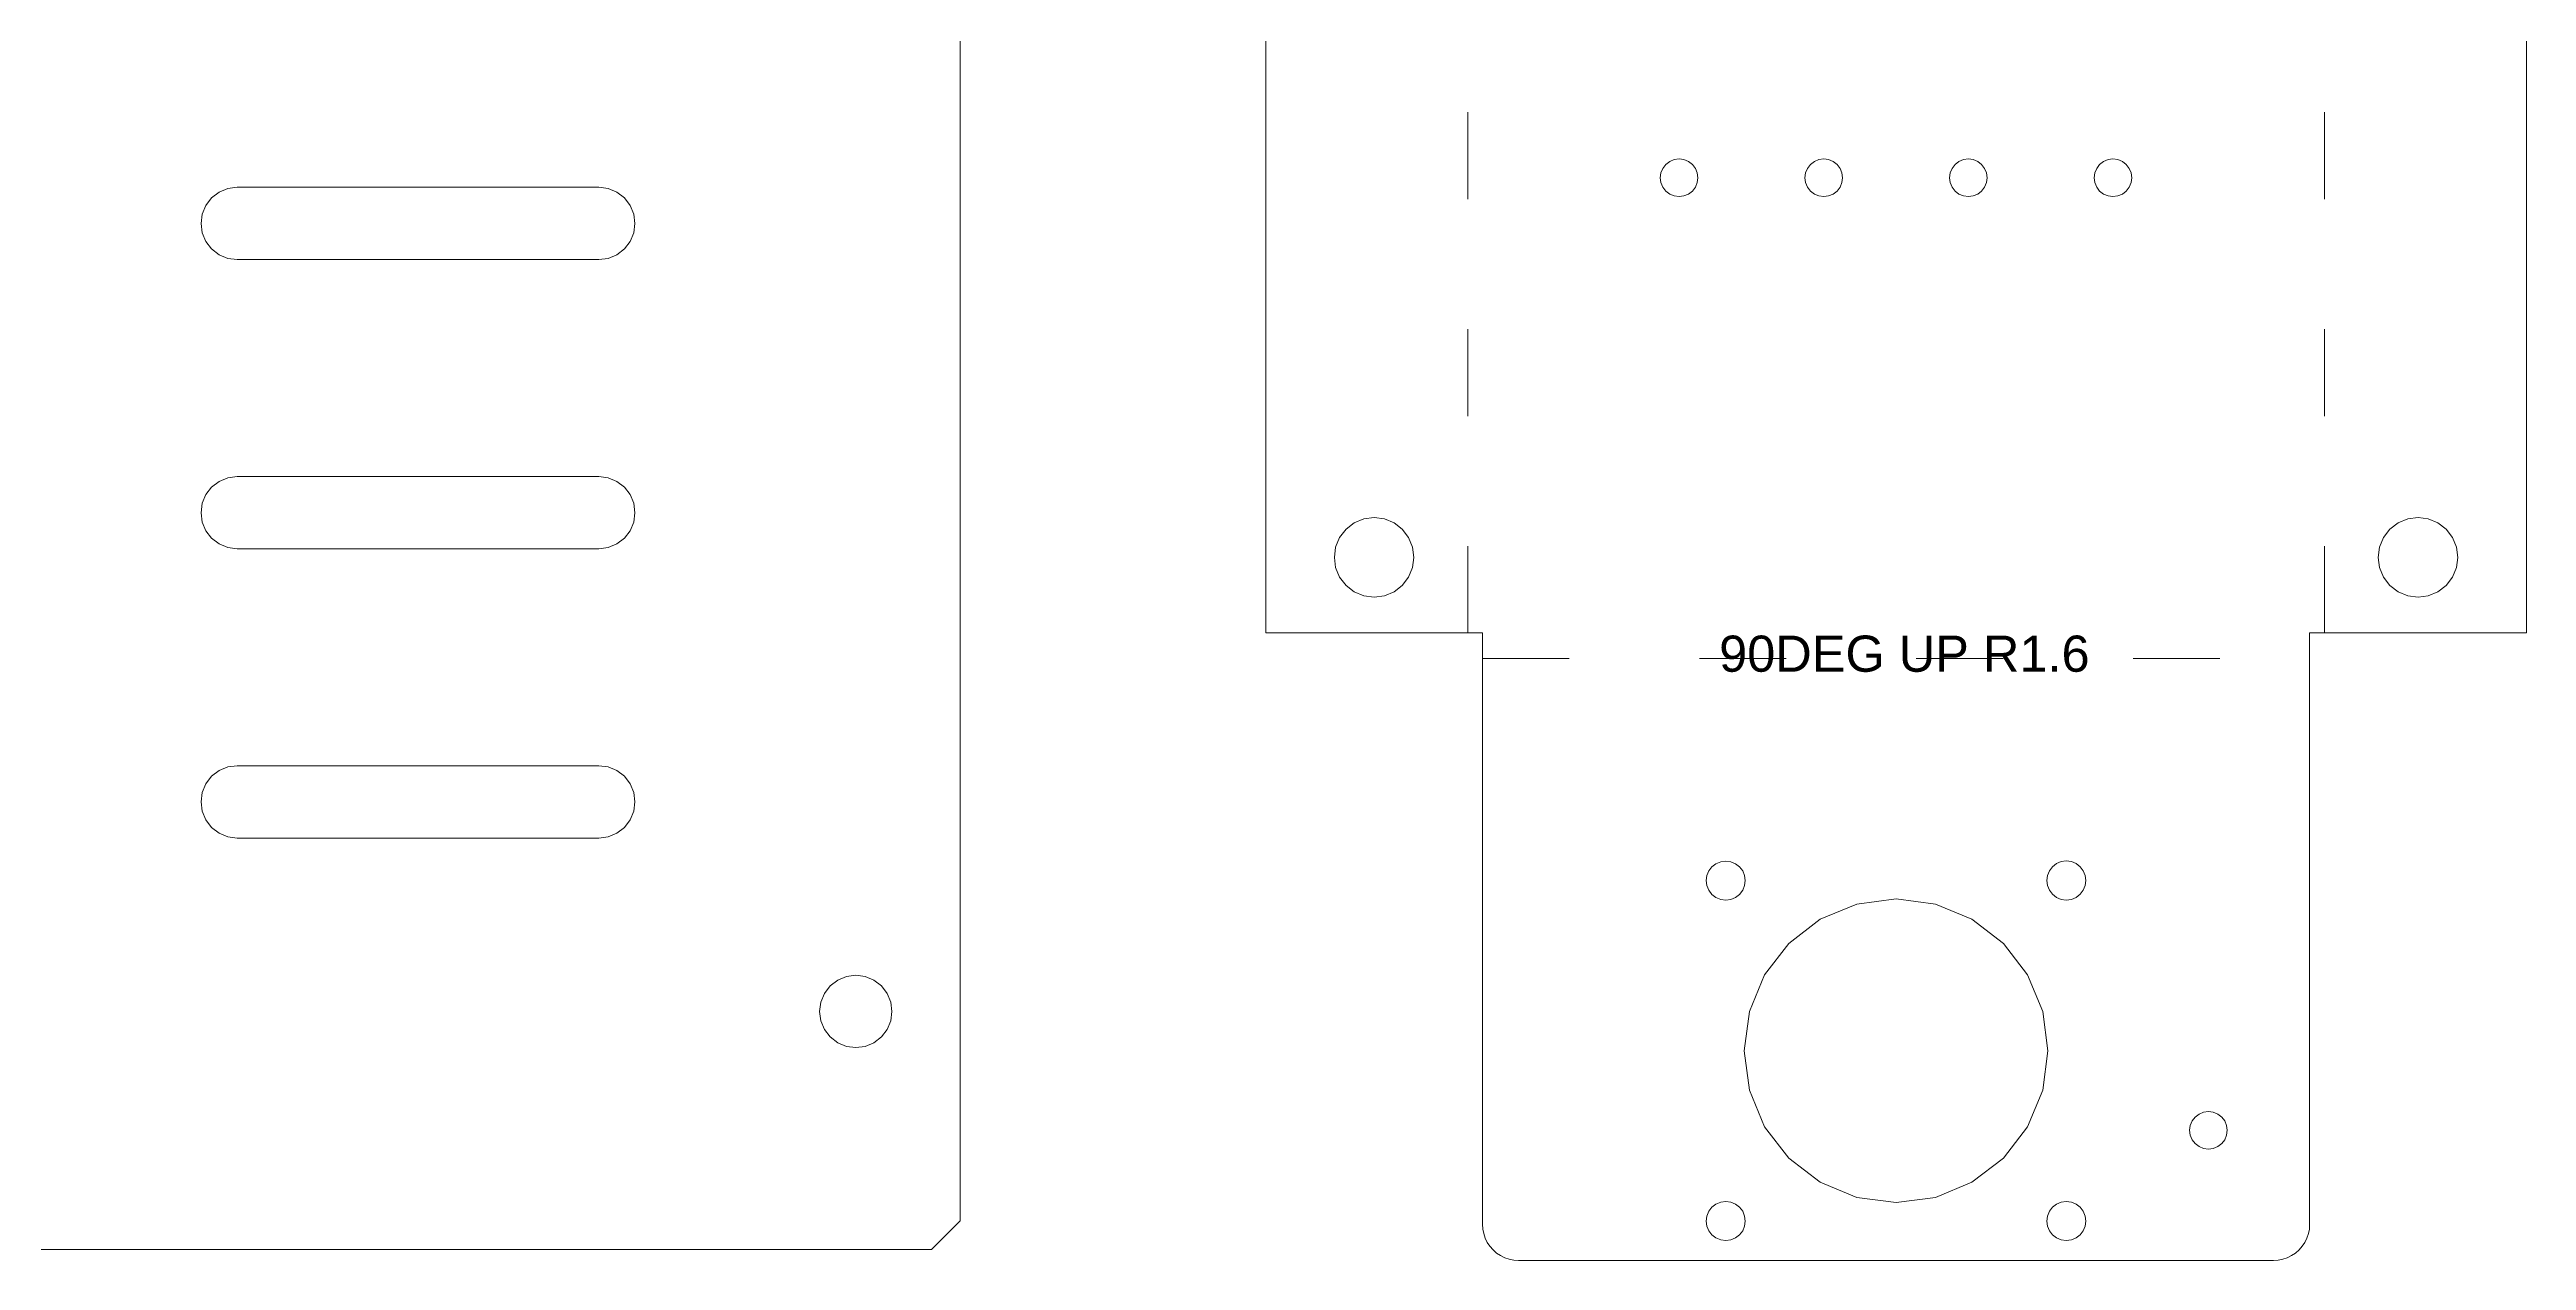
# Model space of a CAD drawing. Extents: x -21 to 705, y 870 to 3200.
# Drawn here: x 362.9 to 705.5, y 869.5 to 1037 of the extents above; entities that cross this region are included whole.
import ezdxf

# ---------------------------------------------------------------- set-up
doc = ezdxf.new("R2010")
doc.units = 0
doc.linetypes.add('ACAD_ISO03W100', pattern=[30, 12, -18])
doc.layers.get('0').update_dxf_attribs({"lineweight": 25, "true_color": 0xffffff})
doc.layers.add('Layer0', color=7, linetype='BYLAYER', lineweight=5)
doc.styles.add('textstyle29', font='')
doc.styles.get('textstyle29').set_extended_font_data('Arial')

msp = doc.modelspace()

# ---------------------------------------------------------------- linework, layer by layer
at = {"layer": 'Layer0', "color": 2, "linetype": 'ACAD_ISO03W100', "true_color": 0xffff00}
for p, q in [((559.07, 956.31), (559.07, 1457.22)), ((677.55, 956.31), (677.55, 1457.22)), ((561.11, 952.76), (675.51, 952.76))]:
    msp.add_line(p, q, dxfattribs=at)
at = {"layer": 'Layer0'}
for p, q in [((531.13, 1452.22), (531.13, 956.31)), ((705.5, 1452.22), (705.5, 956.31)), ((488.9, 875.02), (488.9, 1360.86)), ((586.06, 1020.56), (586.47, 1021.1)), ((586.47, 1021.1), (587.01, 1021.51)), ((587.01, 1021.51), (587.64, 1021.77)), ((587.64, 1021.77), (588.31, 1021.86)), ((588.31, 1021.86), (588.98, 1021.77)), ((588.98, 1021.77), (589.61, 1021.51)), ((589.61, 1021.51), (590.15, 1021.1)), ((590.15, 1021.1), (590.56, 1020.56)), ((606.06, 1020.56), (606.47, 1021.1)), ((606.47, 1021.1), (607.01, 1021.51)), ((607.01, 1021.51), (607.64, 1021.77)), ((607.64, 1021.77), (608.31, 1021.86)), ((608.31, 1021.86), (608.98, 1021.77)), ((608.98, 1021.77), (609.61, 1021.51)), ((609.61, 1021.51), (610.15, 1021.1)), ((610.15, 1021.1), (610.56, 1020.56)), ((626.06, 1020.56), (626.47, 1021.1)), ((626.47, 1021.1), (627.01, 1021.51)), ((627.01, 1021.51), (627.64, 1021.77)), ((627.64, 1021.77), (628.31, 1021.86)), ((628.31, 1021.86), (628.98, 1021.77)), ((628.98, 1021.77), (629.61, 1021.51)), ((629.61, 1021.51), (630.15, 1021.1)), ((630.15, 1021.1), (630.56, 1020.56)), ((646.06, 1020.56), (646.47, 1021.1)), ((646.47, 1021.1), (647.01, 1021.51)), ((647.01, 1021.51), (647.64, 1021.77)), ((647.64, 1021.77), (648.31, 1021.86)), ((648.31, 1021.86), (648.98, 1021.77)), ((648.98, 1021.77), (649.61, 1021.51)), ((649.61, 1021.51), (650.15, 1021.1)), ((650.15, 1021.1), (650.56, 1020.56)), ((386.4, 1017.27), (387.61, 1017.77)), ((387.61, 1017.77), (388.9, 1017.94)), ((438.9, 1017.94), (388.9, 1017.94)), ((440.19, 1017.77), (438.9, 1017.94)), ((441.4, 1017.27), (440.19, 1017.77)), ((585.71, 1019.26), (585.8, 1019.94)), ((585.8, 1018.59), (585.71, 1019.26)), ((585.8, 1019.94), (586.06, 1020.56)), ((586.06, 1017.96), (585.8, 1018.59)), ((586.47, 1017.42), (586.06, 1017.96)), ((587.01, 1017.01), (586.47, 1017.42)), ((590.15, 1017.42), (589.61, 1017.01)), ((590.56, 1017.96), (590.15, 1017.42)), ((590.56, 1020.56), (590.82, 1019.94)), ((590.82, 1018.59), (590.56, 1017.96)), ((590.82, 1019.94), (590.91, 1019.26)), ((590.91, 1019.26), (590.82, 1018.59)), ((605.71, 1019.26), (605.8, 1019.94)), ((605.8, 1018.59), (605.71, 1019.26)), ((605.8, 1019.94), (606.06, 1020.56)), ((606.06, 1017.96), (605.8, 1018.59)), ((606.47, 1017.42), (606.06, 1017.96)), ((607.01, 1017.01), (606.47, 1017.42)), ((610.15, 1017.42), (609.61, 1017.01)), ((610.56, 1017.96), (610.15, 1017.42)), ((610.56, 1020.56), (610.82, 1019.94)), ((610.82, 1018.59), (610.56, 1017.96)), ((610.82, 1019.94), (610.91, 1019.26)), ((610.91, 1019.26), (610.82, 1018.59)), ((625.71, 1019.26), (625.8, 1019.94)), ((625.8, 1018.59), (625.71, 1019.26)), ((625.8, 1019.94), (626.06, 1020.56)), ((626.06, 1017.96), (625.8, 1018.59)), ((626.47, 1017.42), (626.06, 1017.96)), ((627.01, 1017.01), (626.47, 1017.42)), ((630.15, 1017.42), (629.61, 1017.01)), ((630.56, 1017.96), (630.15, 1017.42)), ((630.56, 1020.56), (630.82, 1019.94)), ((630.82, 1018.59), (630.56, 1017.96)), ((630.82, 1019.94), (630.91, 1019.26)), ((630.91, 1019.26), (630.82, 1018.59)), ((645.71, 1019.26), (645.8, 1019.94)), ((645.8, 1018.59), (645.71, 1019.26)), ((645.8, 1019.94), (646.06, 1020.56)), ((646.06, 1017.96), (645.8, 1018.59)), ((646.47, 1017.42), (646.06, 1017.96)), ((647.01, 1017.01), (646.47, 1017.42)), ((650.15, 1017.42), (649.61, 1017.01)), ((650.56, 1017.96), (650.15, 1017.42)), ((650.56, 1020.56), (650.82, 1019.94)), ((650.82, 1018.59), (650.56, 1017.96)), ((650.82, 1019.94), (650.91, 1019.26)), ((650.91, 1019.26), (650.82, 1018.59)), ((383.9, 1012.94), (384.07, 1014.24)), ((384.07, 1014.24), (384.57, 1015.44)), ((384.57, 1015.44), (385.36, 1016.48)), ((385.36, 1016.48), (386.4, 1017.27)), ((442.44, 1016.48), (441.4, 1017.27)), ((443.23, 1015.44), (442.44, 1016.48)), ((443.73, 1014.24), (443.23, 1015.44)), ((443.9, 1012.94), (443.73, 1014.24)), ((587.64, 1016.75), (587.01, 1017.01)), ((588.31, 1016.66), (587.64, 1016.75)), ((588.98, 1016.75), (588.31, 1016.66)), ((589.61, 1017.01), (588.98, 1016.75)), ((607.64, 1016.75), (607.01, 1017.01)), ((608.31, 1016.66), (607.64, 1016.75)), ((608.98, 1016.75), (608.31, 1016.66)), ((609.61, 1017.01), (608.98, 1016.75)), ((627.64, 1016.75), (627.01, 1017.01)), ((628.31, 1016.66), (627.64, 1016.75)), ((628.98, 1016.75), (628.31, 1016.66)), ((629.61, 1017.01), (628.98, 1016.75)), ((647.64, 1016.75), (647.01, 1017.01)), ((648.31, 1016.66), (647.64, 1016.75)), ((648.98, 1016.75), (648.31, 1016.66)), ((649.61, 1017.01), (648.98, 1016.75)), ((384.07, 1011.65), (383.9, 1012.94)), ((384.57, 1010.44), (384.07, 1011.65)), ((443.23, 1010.44), (443.73, 1011.65)), ((443.73, 1011.65), (443.9, 1012.94)), ((385.36, 1009.41), (384.57, 1010.44)), ((386.4, 1008.61), (385.36, 1009.41)), ((387.61, 1008.11), (386.4, 1008.61)), ((388.9, 1007.94), (387.61, 1008.11)), ((388.9, 1007.94), (438.9, 1007.94)), ((438.9, 1007.94), (440.19, 1008.11)), ((440.19, 1008.11), (441.4, 1008.61)), ((441.4, 1008.61), (442.44, 1009.41)), ((442.44, 1009.41), (443.23, 1010.44)), ((384.57, 975.44), (385.36, 976.48)), ((385.36, 976.48), (386.4, 977.27)), ((386.4, 977.27), (387.61, 977.77)), ((387.61, 977.77), (388.9, 977.94)), ((438.9, 977.94), (388.9, 977.94)), ((440.19, 977.77), (438.9, 977.94)), ((441.4, 977.27), (440.19, 977.77)), ((442.44, 976.48), (441.4, 977.27)), ((443.23, 975.44), (442.44, 976.48)), ((383.9, 972.94), (384.07, 974.24)), ((384.07, 971.65), (383.9, 972.94)), ((384.07, 974.24), (384.57, 975.44)), ((443.73, 974.24), (443.23, 975.44)), ((443.9, 972.94), (443.73, 974.24)), ((443.73, 971.65), (443.9, 972.94)), ((384.57, 970.44), (384.07, 971.65)), ((385.36, 969.41), (384.57, 970.44)), ((442.44, 969.41), (443.23, 970.44)), ((443.23, 970.44), (443.73, 971.65)), ((541.36, 969.51), (540.81, 968.19)), ((542.24, 970.65), (541.36, 969.51)), ((543.38, 971.53), (542.24, 970.65)), ((544.7, 972.08), (543.38, 971.53)), ((546.13, 972.26), (544.7, 972.08)), ((547.55, 972.08), (546.13, 972.26)), ((548.88, 971.53), (547.55, 972.08)), ((550.02, 970.65), (548.88, 971.53)), ((550.89, 969.51), (550.02, 970.65)), ((551.44, 968.19), (550.89, 969.51)), ((685.18, 968.19), (685.73, 969.51)), ((685.73, 969.51), (686.61, 970.65)), ((686.61, 970.65), (687.75, 971.53)), ((687.75, 971.53), (689.07, 972.08)), ((689.07, 972.08), (690.5, 972.26)), ((690.5, 972.26), (691.92, 972.08)), ((691.92, 972.08), (693.25, 971.53)), ((693.25, 971.53), (694.38, 970.65)), ((694.38, 970.65), (695.26, 969.51)), ((695.26, 969.51), (695.81, 968.19)), ((386.4, 968.61), (385.36, 969.41)), ((387.61, 968.11), (386.4, 968.61)), ((388.9, 967.94), (387.61, 968.11)), ((388.9, 967.94), (438.9, 967.94)), ((438.9, 967.94), (440.19, 968.11)), ((440.19, 968.11), (441.4, 968.61)), ((441.4, 968.61), (442.44, 969.41)), ((540.81, 968.19), (540.63, 966.76)), ((540.63, 966.76), (540.81, 965.34)), ((551.63, 966.76), (551.44, 968.19)), ((551.44, 965.34), (551.63, 966.76)), ((685, 966.76), (685.18, 968.19)), ((685.18, 965.34), (685, 966.76)), ((695.81, 968.19), (696, 966.76)), ((696, 966.76), (695.81, 965.34)), ((540.81, 965.34), (541.36, 964.01)), ((541.36, 964.01), (542.24, 962.87)), ((542.24, 962.87), (543.38, 962)), ((548.88, 962), (550.02, 962.87)), ((550.02, 962.87), (550.89, 964.01)), ((550.89, 964.01), (551.44, 965.34)), ((685.73, 964.01), (685.18, 965.34)), ((686.61, 962.87), (685.73, 964.01)), ((687.75, 962), (686.61, 962.87)), ((694.38, 962.87), (693.25, 962)), ((695.26, 964.01), (694.38, 962.87)), ((695.81, 965.34), (695.26, 964.01)), ((543.38, 962), (544.7, 961.45)), ((544.7, 961.45), (546.13, 961.26)), ((546.13, 961.26), (547.55, 961.45)), ((547.55, 961.45), (548.88, 962)), ((689.07, 961.45), (687.75, 962)), ((690.5, 961.26), (689.07, 961.45)), ((691.92, 961.45), (690.5, 961.26)), ((693.25, 962), (691.92, 961.45)), ((559.07, 956.31), (531.13, 956.31)), ((561.11, 956.31), (559.07, 956.31)), ((561.11, 952.76), (561.11, 956.31)), ((675.51, 956.31), (675.51, 952.76)), ((677.55, 956.31), (675.51, 956.31)), ((677.55, 956.31), (705.5, 956.31)), ((561.11, 874.52), (561.11, 952.76)), ((675.51, 952.76), (675.51, 874.52)), ((384.07, 934.24), (384.57, 935.44)), ((384.57, 935.44), (385.36, 936.48)), ((385.36, 936.48), (386.4, 937.27)), ((386.4, 937.27), (387.61, 937.77)), ((387.61, 937.77), (388.9, 937.94)), ((438.9, 937.94), (388.9, 937.94)), ((440.19, 937.77), (438.9, 937.94)), ((441.4, 937.27), (440.19, 937.77)), ((442.44, 936.48), (441.4, 937.27)), ((443.23, 935.44), (442.44, 936.48)), ((443.73, 934.24), (443.23, 935.44)), ((383.9, 932.94), (384.07, 934.24)), ((384.07, 931.65), (383.9, 932.94)), ((443.9, 932.94), (443.73, 934.24)), ((443.73, 931.65), (443.9, 932.94)), ((384.57, 930.44), (384.07, 931.65)), ((385.36, 929.41), (384.57, 930.44)), ((386.4, 928.61), (385.36, 929.41)), ((387.61, 928.11), (386.4, 928.61)), ((440.19, 928.11), (441.4, 928.61)), ((441.4, 928.61), (442.44, 929.41)), ((442.44, 929.41), (443.23, 930.44)), ((443.23, 930.44), (443.73, 931.65)), ((388.9, 927.94), (387.61, 928.11)), ((388.9, 927.94), (438.9, 927.94)), ((438.9, 927.94), (440.19, 928.11)), ((592.15, 922.76), (592.06, 922.06)), ((592.06, 922.06), (592.15, 921.36)), ((592.42, 923.41), (592.15, 922.76)), ((592.85, 923.97), (592.42, 923.41)), ((593.41, 924.39), (592.85, 923.97)), ((594.06, 924.66), (593.41, 924.39)), ((594.76, 924.76), (594.06, 924.66)), ((595.46, 924.66), (594.76, 924.76)), ((596.11, 924.39), (595.46, 924.66)), ((596.67, 923.97), (596.11, 924.39)), ((597.1, 923.41), (596.67, 923.97)), ((597.37, 922.76), (597.1, 923.41)), ((597.46, 922.06), (597.37, 922.76)), ((597.37, 921.36), (597.46, 922.06)), ((639.25, 922.77), (639.16, 922.07)), ((639.16, 922.07), (639.25, 921.37)), ((639.52, 923.42), (639.25, 922.77)), ((639.95, 923.98), (639.52, 923.42)), ((640.51, 924.41), (639.95, 923.98)), ((641.16, 924.68), (640.51, 924.41)), ((641.86, 924.77), (641.16, 924.68)), ((642.56, 924.68), (641.86, 924.77)), ((643.21, 924.41), (642.56, 924.68)), ((643.77, 923.98), (643.21, 924.41)), ((644.2, 923.42), (643.77, 923.98)), ((644.47, 922.77), (644.2, 923.42)), ((644.56, 922.07), (644.47, 922.77)), ((644.47, 921.37), (644.56, 922.07)), ((592.15, 921.36), (592.42, 920.71)), ((592.42, 920.71), (592.85, 920.15)), ((592.85, 920.15), (593.41, 919.72)), ((593.41, 919.72), (594.06, 919.45)), ((594.06, 919.45), (594.76, 919.36)), ((594.76, 919.36), (595.46, 919.45)), ((595.46, 919.45), (596.11, 919.72)), ((596.11, 919.72), (596.67, 920.15)), ((596.67, 920.15), (597.1, 920.71)), ((597.1, 920.71), (597.37, 921.36)), ((612.88, 918.81), (607.81, 916.71)), ((618.31, 919.52), (612.88, 918.81)), ((623.75, 918.81), (618.31, 919.52)), ((628.81, 916.71), (623.75, 918.81)), ((639.25, 921.37), (639.52, 920.72)), ((639.52, 920.72), (639.95, 920.16)), ((639.95, 920.16), (640.51, 919.73)), ((640.51, 919.73), (641.16, 919.46)), ((641.16, 919.46), (641.86, 919.37)), ((641.86, 919.37), (642.56, 919.46)), ((642.56, 919.46), (643.21, 919.73)), ((643.21, 919.73), (643.77, 920.16)), ((643.77, 920.16), (644.2, 920.72)), ((644.2, 920.72), (644.47, 921.37)), ((607.81, 916.71), (603.46, 913.37)), ((633.16, 913.37), (628.81, 916.71)), ((603.46, 913.37), (600.12, 909.02)), ((636.5, 909.02), (633.16, 913.37)), ((470.91, 907.5), (471.94, 908.29)), ((471.94, 908.29), (473.15, 908.79)), ((473.15, 908.79), (474.44, 908.96)), ((474.44, 908.96), (475.74, 908.79)), ((475.74, 908.79), (476.94, 908.29)), ((476.94, 908.29), (477.98, 907.5)), ((600.12, 909.02), (598.03, 903.96)), ((638.6, 903.96), (636.5, 909.02)), ((469.44, 903.96), (469.61, 905.26)), ((469.61, 905.26), (470.11, 906.46)), ((470.11, 906.46), (470.91, 907.5)), ((477.98, 907.5), (478.77, 906.46)), ((478.77, 906.46), (479.27, 905.26)), ((479.27, 905.26), (479.44, 903.96)), ((469.61, 902.67), (469.44, 903.96)), ((470.11, 901.46), (469.61, 902.67)), ((470.91, 900.43), (470.11, 901.46)), ((478.77, 901.46), (477.98, 900.43)), ((479.27, 902.67), (478.77, 901.46)), ((479.44, 903.96), (479.27, 902.67)), ((598.03, 903.96), (597.31, 898.52)), ((639.31, 898.52), (638.6, 903.96)), ((471.94, 899.63), (470.91, 900.43)), ((473.15, 899.13), (471.94, 899.63)), ((474.44, 898.96), (473.15, 899.13)), ((475.74, 899.13), (474.44, 898.96)), ((476.94, 899.63), (475.74, 899.13)), ((477.98, 900.43), (476.94, 899.63)), ((597.31, 898.52), (598.03, 893.09)), ((638.6, 893.09), (639.31, 898.52)), ((598.03, 893.09), (600.12, 888.02)), ((636.5, 888.02), (638.6, 893.09)), ((600.12, 888.02), (603.46, 883.67)), ((633.16, 883.67), (636.5, 888.02)), ((658.91, 887.52), (659, 888.19)), ((659, 886.85), (658.91, 887.52)), ((659, 888.19), (659.26, 888.82)), ((659.26, 888.82), (659.67, 889.36)), ((659.67, 889.36), (660.21, 889.77)), ((660.21, 889.77), (660.84, 890.03)), ((660.84, 890.03), (661.51, 890.12)), ((661.51, 890.12), (662.18, 890.03)), ((662.18, 890.03), (662.81, 889.77)), ((662.81, 889.77), (663.35, 889.36)), ((663.35, 889.36), (663.76, 888.82)), ((663.76, 888.82), (664.02, 888.19)), ((664.02, 888.19), (664.11, 887.52)), ((664.11, 887.52), (664.02, 886.85)), ((659.26, 886.22), (659, 886.85)), ((659.67, 885.68), (659.26, 886.22)), ((660.21, 885.27), (659.67, 885.68)), ((660.84, 885.01), (660.21, 885.27)), ((661.51, 884.92), (660.84, 885.01)), ((662.18, 885.01), (661.51, 884.92)), ((662.81, 885.27), (662.18, 885.01)), ((663.35, 885.68), (662.81, 885.27)), ((663.76, 886.22), (663.35, 885.68)), ((664.02, 886.85), (663.76, 886.22)), ((603.46, 883.67), (607.81, 880.33)), ((628.81, 880.33), (633.16, 883.67)), ((593.41, 877.31), (592.85, 876.88)), ((594.06, 877.58), (593.41, 877.31)), ((594.76, 877.67), (594.06, 877.58)), ((595.46, 877.58), (594.76, 877.67)), ((596.11, 877.31), (595.46, 877.58)), ((596.67, 876.88), (596.11, 877.31)), ((607.81, 880.33), (612.88, 878.24)), ((612.88, 878.24), (618.31, 877.52)), ((618.31, 877.52), (623.75, 878.24)), ((623.75, 878.24), (628.81, 880.33)), ((640.51, 877.31), (639.95, 876.88)), ((641.16, 877.58), (640.51, 877.31)), ((641.86, 877.67), (641.16, 877.58)), ((642.56, 877.58), (641.86, 877.67)), ((643.21, 877.31), (642.56, 877.58)), ((643.77, 876.88), (643.21, 877.31)), ((484.9, 871.02), (488.9, 875.02)), ((561.11, 874.52), (561.15, 873.87)), ((561.15, 873.87), (561.28, 873.23)), ((592.15, 875.67), (592.06, 874.97)), ((592.06, 874.97), (592.15, 874.27)), ((592.42, 876.32), (592.15, 875.67)), ((592.15, 874.27), (592.42, 873.62)), ((592.85, 876.88), (592.42, 876.32)), ((592.42, 873.62), (592.85, 873.06)), ((597.1, 876.32), (596.67, 876.88)), ((596.67, 873.06), (597.1, 873.62)), ((597.37, 875.67), (597.1, 876.32)), ((597.1, 873.62), (597.37, 874.27)), ((597.46, 874.97), (597.37, 875.67)), ((597.37, 874.27), (597.46, 874.97)), ((639.25, 875.67), (639.16, 874.97)), ((639.16, 874.97), (639.25, 874.27)), ((639.52, 876.32), (639.25, 875.67)), ((639.25, 874.27), (639.52, 873.62)), ((639.95, 876.88), (639.52, 876.32)), ((639.52, 873.62), (639.95, 873.06)), ((644.2, 876.32), (643.77, 876.88)), ((643.77, 873.06), (644.2, 873.62)), ((644.47, 875.67), (644.2, 876.32)), ((644.2, 873.62), (644.47, 874.27)), ((644.56, 874.97), (644.47, 875.67)), ((644.47, 874.27), (644.56, 874.97)), ((675.34, 873.23), (675.47, 873.87)), ((675.47, 873.87), (675.51, 874.52)), ((484.9, 871.02), (-16, 871.02)), ((561.28, 873.23), (561.49, 872.61)), ((561.49, 872.61), (561.78, 872.02)), ((561.78, 872.02), (562.14, 871.48)), ((562.14, 871.48), (562.58, 870.99)), ((562.58, 870.99), (563.07, 870.55)), ((563.07, 870.55), (563.61, 870.19)), ((563.61, 870.19), (564.2, 869.9)), ((592.85, 873.06), (593.41, 872.63)), ((593.41, 872.63), (594.06, 872.36)), ((594.06, 872.36), (594.76, 872.27)), ((594.76, 872.27), (595.46, 872.36)), ((595.46, 872.36), (596.11, 872.63)), ((596.11, 872.63), (596.67, 873.06)), ((639.95, 873.06), (640.51, 872.63)), ((640.51, 872.63), (641.16, 872.36)), ((641.16, 872.36), (641.86, 872.27)), ((641.86, 872.27), (642.56, 872.36)), ((642.56, 872.36), (643.21, 872.63)), ((643.21, 872.63), (643.77, 873.06)), ((672.42, 869.9), (673.01, 870.19)), ((673.01, 870.19), (673.55, 870.55)), ((673.55, 870.55), (674.05, 870.99)), ((674.05, 870.99), (674.48, 871.48)), ((674.48, 871.48), (674.84, 872.02)), ((674.84, 872.02), (675.13, 872.61)), ((675.13, 872.61), (675.34, 873.23)), ((564.2, 869.9), (564.82, 869.69)), ((564.82, 869.69), (565.46, 869.56)), ((565.46, 869.56), (566.11, 869.52)), ((566.11, 869.52), (670.51, 869.52)), ((670.51, 869.52), (671.16, 869.56)), ((671.16, 869.56), (671.81, 869.69)), ((671.81, 869.69), (672.42, 869.9))]:
    msp.add_line(p, q, dxfattribs=at)

# ---------------------------------------------------------------- texts
at = {"insert": (593.84, 955.94), "char_height": 1, "attachment_point": 1, "style": 'textstyle29'}
msp.add_mtext('\\H5;90DEG UP R1.6', dxfattribs=at)

doc.saveas('drawing.dxf')
